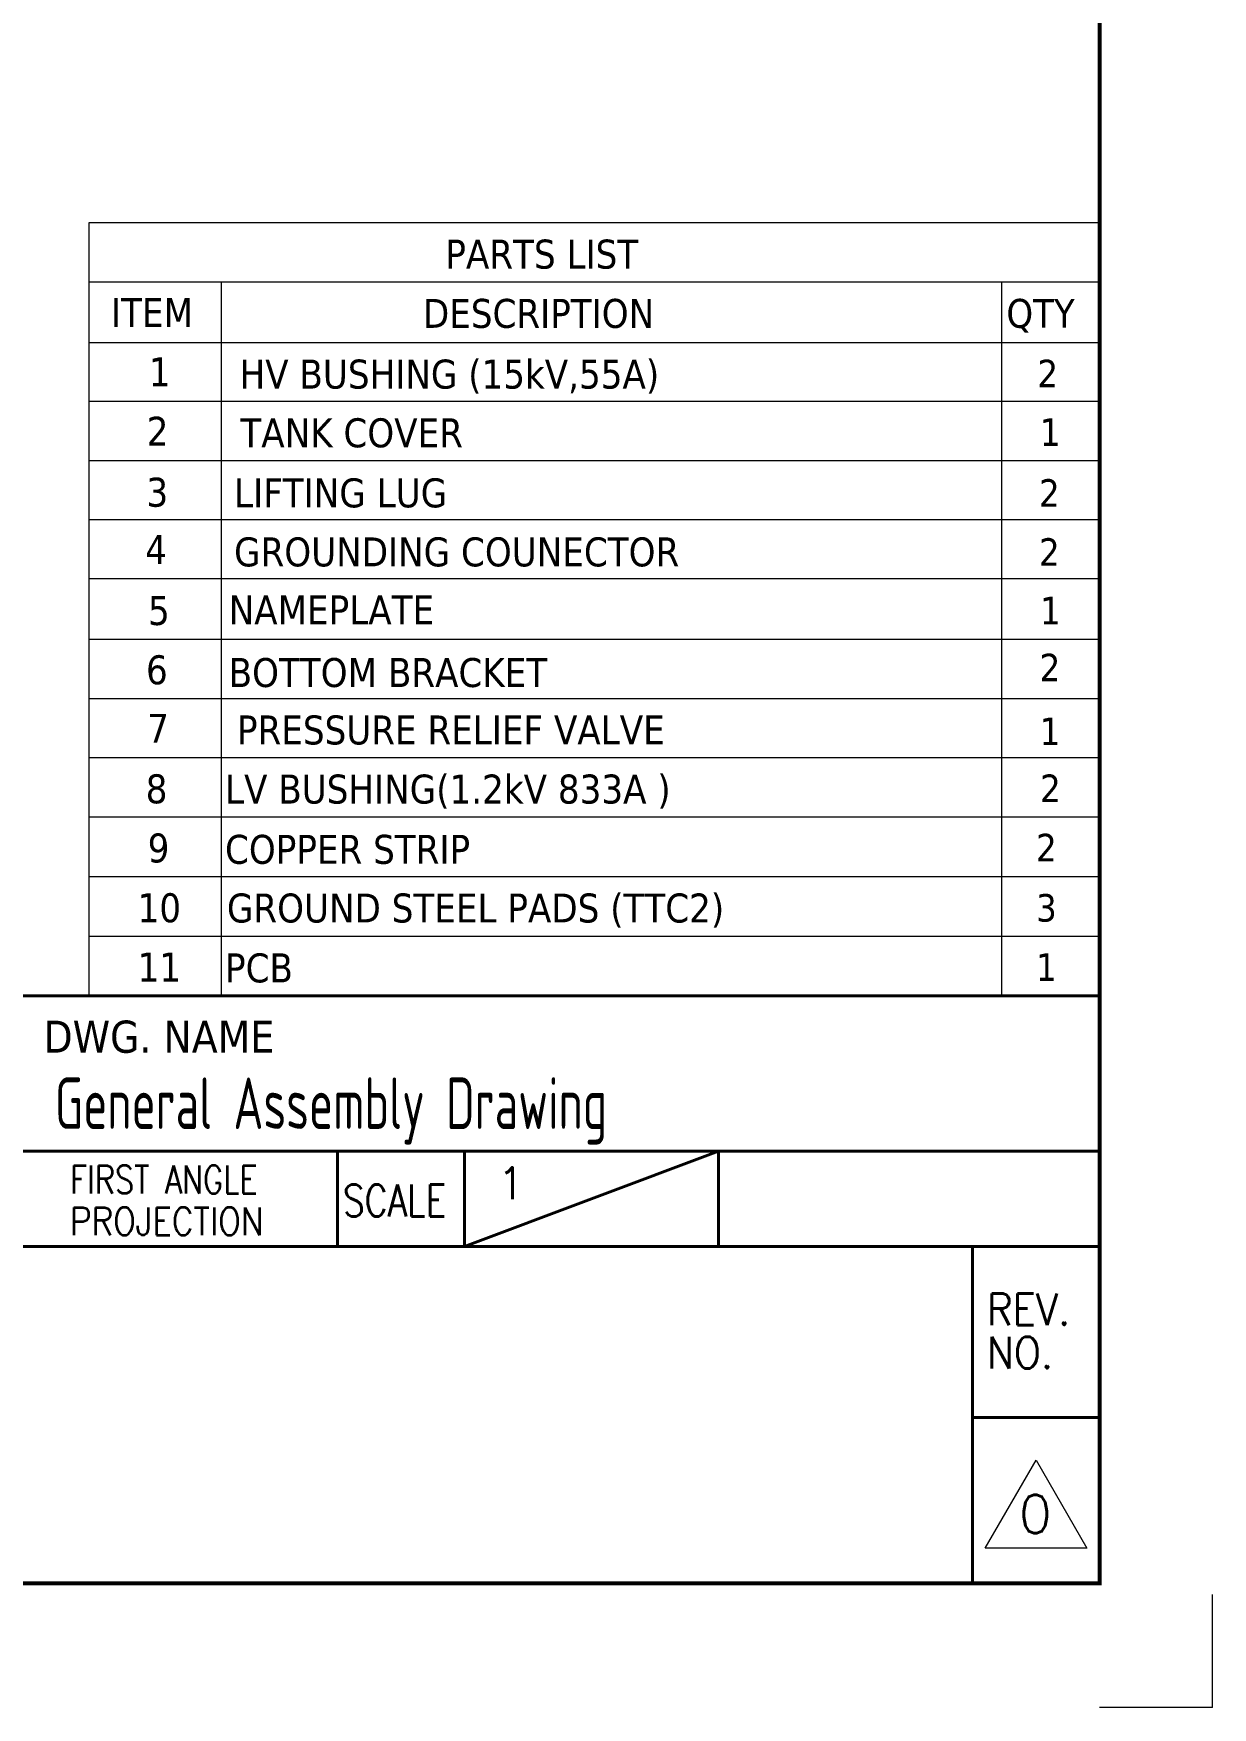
# Model space of a CAD drawing. Header units: millimetres. Extents: x 107291 to 113922, y -130611 to -125922.
# Drawn here: x 112274 to 113922, y -130611 to -128271 of the extents above; entities that cross this region are included whole.
import ezdxf

# ---------------------------------------------------------------- set-up
doc = ezdxf.new("R2010")
doc.units = ezdxf.units.MM
doc.header["$LTSCALE"] = 13
doc.layers.add('1', color=4, linetype='Continuous')
doc.layers.add('2', color=3, linetype='Continuous')
doc.layers.add('paper', color=254, linetype='Continuous', plot=False)
doc.layers.add('铁心', color=3, linetype='Continuous', lineweight=0)
doc.styles.add('ROMANS', font='romans.shx', dxfattribs={"bigfont": 'whgtxt.shx'})
doc.styles.get("Standard").update_dxf_attribs({"font": 'gbenor.shx', "bigfont": 'gbcbig.shx'})
doc.styles.add('Tahoma$001', font='tahoma.ttf', dxfattribs={"height": 2.159784})
doc.styles.add('Tahoma_txtstyle_28.93_0_0', font='tahoma.ttf')
doc.styles.add('Tahoma_txtstyle_30.40_0_0', font='tahoma.ttf')

msp = doc.modelspace()

# ---------------------------------------------------------------- linework, layer by layer
at = {"layer": '1', "color": 0, "lineweight": 40}
for p, q in [((111099.9, -129616.3), (112492.75, -129616.3)), ((111100, -129616.3), (113764.09, -129616.3)), ((107701.81, -129833.38), (113764.09, -129833.38)), ((112698.46, -129833.38), (112698.46, -129966.58)), ((113231.28, -129833.38), (112876.06, -129966.58)), ((112876.06, -129833.38), (112876.06, -129966.58)), ((113231.28, -129833.38), (113231.28, -129966.58)), ((112254.44, -129966.58), (113764.09, -129966.58)), ((113586.49, -129966.58), (113586.49, -130437.24)), ((113586.49, -130205.77), (113764.09, -130205.77))]:
    msp.add_line(p, q, dxfattribs=at)
at = {"layer": '1', "color": 0, "lineweight": 40, "const_width": 5.53}
msp.add_lwpolyline([(107701.81, -130437.24), (113764.09, -130437.24), (113764.09, -126079.97), (107701.81, -126079.97), (107701.81, -130437.24)], dxfattribs=at)
at = {"layer": '2', "lineweight": 13}
for p, q in [((113604.25, -130388.37), (113675.29, -130265.32)), ((113675.29, -130265.32), (113746.33, -130388.37)), ((113746.33, -130388.37), (113604.25, -130388.37))]:
    msp.add_line(p, q, dxfattribs=at)
at = {"layer": 'paper', "lineweight": 13}
for q in [(113921.97, -130453.02), (113764.09, -130610.89)]:
    msp.add_line((113921.97, -130610.89), q, dxfattribs=at)
at = {"layer": '铁心', "lineweight": 13}
msp.add_line((112536.1, -128618.32), (112536.1, -129616.3), dxfattribs=at)
for points in [[(112351.49, -129616.3), (112351.49, -128535.47)], [(112351.49, -128535.47), (113764.09, -128535.47)], [(113764.09, -129699.15), (113764.09, -128535.47)], [(112351.49, -128618.32), (113764.09, -128618.32)], [(113627.18, -128618.32), (113627.18, -129616.3)], [(112351.49, -128702.89), (113764.09, -128702.89)], [(113764.09, -128785.39), (112351.49, -128785.39)], [(113764.09, -128868.24), (112351.49, -128868.24)], [(113764.09, -128951.09), (112351.49, -128951.09)], [(113764.09, -129033.6), (112351.49, -129033.6)], [(113764.09, -129118.17), (112351.49, -129118.17)], [(113764.09, -129201.02), (112351.49, -129201.02)], [(113764.09, -129283.53), (112351.49, -129283.53)], [(113764.09, -129366.38), (112351.49, -129366.38)], [(112351.49, -129449.23), (113764.09, -129449.23)], [(113764.09, -129533.45), (112351.49, -129533.45)], [(113764.09, -129616.3), (112351.49, -129616.3)]]:
    msp.add_lwpolyline(points, dxfattribs=at)

# ---------------------------------------------------------------- texts
at = {"layer": '1', "color": 4, "lineweight": 13, "width": 0.76}
msp.add_text('General Assembly Drawing', height=72, dxfattribs=at).set_placement((112303.63, -129802.3))
at = {"layer": '2', "lineweight": 13, "style": 'ROMANS'}
for s, height, width, p in [('FIRST ANGLE', 39.0733, 0.8, (112324.54, -129892.32)), ('SCALE', 44.402, 0.8, (112706.31, -129924.52)), ('PROJECTION', 39.073, 0.86, (112324.54, -129950.88)), ('REV.', 44.402, 0.9, (113606.68, -130076.48)), ('NO.', 44.402, 0.9, (113606.68, -130137.03))]:
    msp.add_text(s, height=height, dxfattribs=dict(at, width=width)).set_placement(p)
msp.add_text('1', height=44.4, dxfattribs=at).set_placement((112922.2, -129900.2))
at = {"layer": '2', "color": 4, "lineweight": 13, "style": 'ROMANS'}
msp.add_text('0', height=53.28, dxfattribs=at).set_placement((113651.43, -130367.06))
at = {"layer": '铁心', "lineweight": 13}
for s, height, style, p in [('PARTS LIST', 40.487, 'Tahoma_txtstyle_30.40_0_0', (112849.47, -128599.76)), ('ITEM', 40.487, 'Tahoma_txtstyle_30.40_0_0', (112382.09, -128681.57)), ('DESCRIPTION', 40.487, 'Tahoma_txtstyle_30.40_0_0', (112818.13, -128682.61)), ('QTY', 40.309, 'Tahoma$001', (113633.8, -128682.42)), ('1', 40.49, 'Tahoma_txtstyle_30.40_0_0', (112435.03, -128764.42)), (' HV BUSHING (15kV,55A)', 40.487, 'Tahoma_txtstyle_30.40_0_0', (112546.5, -128767.47)), ('2', 38.52, 'Tahoma_txtstyle_28.93_0_0', (113677.11, -128765.63)), ('2', 40.49, 'Tahoma_txtstyle_30.40_0_0', (112431.94, -128847.27)), ('TANK COVER', 40.487, 'Tahoma_txtstyle_30.40_0_0', (112562.95, -128849.52)), ('1', 38.52, 'Tahoma$001', (113680.55, -128847.62)), ('3', 40.49, 'Tahoma_txtstyle_30.40_0_0', (112431.59, -128932.53)), ('LIFTING LUG', 40.487, 'Tahoma_txtstyle_30.40_0_0', (112554.11, -128933.46)), ('2', 38.52, 'Tahoma_txtstyle_28.93_0_0', (113679.39, -128932.64)), ('4', 40.49, 'Tahoma_txtstyle_30.40_0_0', (112429.88, -129012.63)), ('GROUNDING COUNECTOR', 40.487, 'Tahoma_txtstyle_30.40_0_0', (112554.11, -129015.96)), ('2', 38.52, 'Tahoma_txtstyle_28.93_0_0', (113679.39, -129015.15)), ('5', 40.49, 'Tahoma_txtstyle_30.40_0_0', (112433.78, -129097.89)), ('NAMEPLATE', 40.487, 'Tahoma_txtstyle_30.40_0_0', (112546.5, -129097.03)), ('1', 38.52, 'Tahoma_txtstyle_28.93_0_0', (113680.89, -129097.03)), ('6', 40.49, 'Tahoma_txtstyle_30.40_0_0', (112430.97, -129180.74)), ('BOTTOM BRACKET', 40.487, 'Tahoma_txtstyle_30.40_0_0', (112546.5, -129184.56)), ('2', 38.52, 'Tahoma_txtstyle_28.93_0_0', (113680.24, -129176.56)), ('7', 40.49, 'Tahoma_txtstyle_30.40_0_0', (112432.71, -129262.56)), ('PRESSURE RELIEF VALVE', 40.487, 'Tahoma_txtstyle_30.40_0_0', (112558.13, -129264.81)), ('1', 38.52, 'Tahoma_txtstyle_28.93_0_0', (113680.41, -129265.84)), ('8', 40.49, 'Tahoma_txtstyle_30.40_0_0', (112430.55, -129347.12)), ('LV BUSHING(1.2kV 833A )', 40.487, 'Tahoma_txtstyle_30.40_0_0', (112541.44, -129347.46)), ('2', 38.52, 'Tahoma_txtstyle_28.93_0_0', (113680.89, -129345.41)), ('9', 40.49, 'Tahoma_txtstyle_30.40_0_0', (112433.31, -129429.8)), ('COPPER STRIP', 40.487, 'Tahoma_txtstyle_30.40_0_0', (112541.44, -129431.68)), ('2', 38.52, 'Tahoma_txtstyle_28.93_0_0', (113675.24, -129428.26)), ('10', 40.487, 'Tahoma_txtstyle_30.40_0_0', (112419.22, -129513.34)), ('GROUND STEEL PADS (TTC2)', 40.487, 'Tahoma_txtstyle_30.40_0_0', (112544.09, -129513.68)), ('3', 38.52, 'Tahoma_txtstyle_28.93_0_0', (113675.24, -129512.48)), ('11', 40.487, 'Tahoma_txtstyle_30.40_0_0', (112419.22, -129596.19)), ('PCB', 40.487, 'Tahoma_txtstyle_30.40_0_0', (112541.44, -129597.38)), ('1', 38.52, 'Tahoma_txtstyle_28.93_0_0', (113675.24, -129595.33)), ('DWG. NAME', 44.861, 'Tahoma_txtstyle_30.40_0_0', (112287.68, -129695.71))]:
    msp.add_text(s, height=height, dxfattribs=dict(at, style=style)).set_placement(p)

doc.saveas('drawing.dxf')
